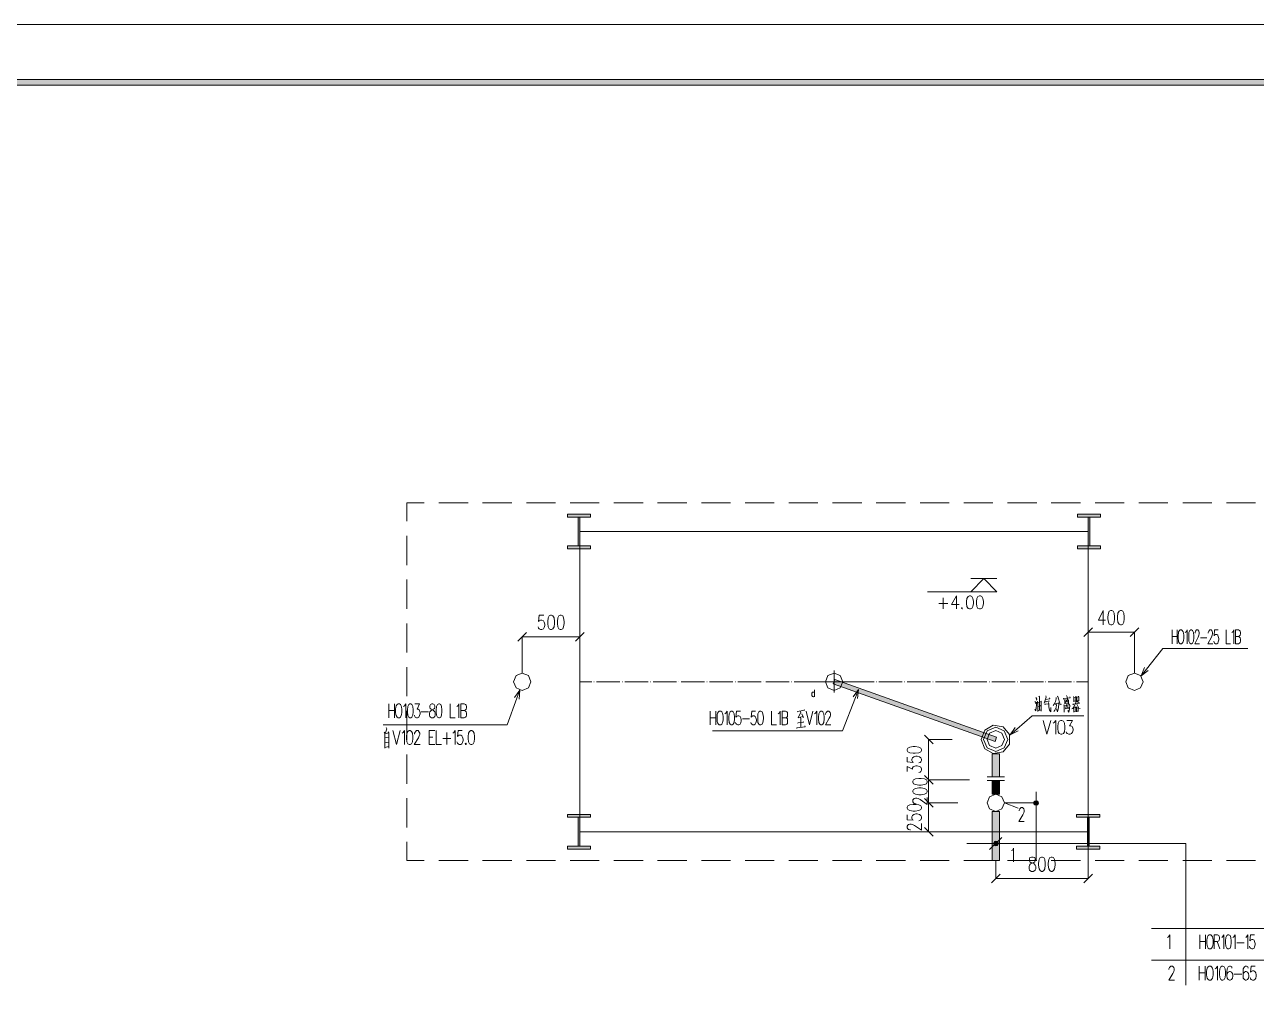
# Model space of a CAD drawing. Header units: millimetres. Extents: x 210 to 63265, y -7201 to 22496.
# Drawn here: x 44559 to 55222, y 14030 to 22496 of the extents above; entities that cross this region are included whole.
import ezdxf

# ---------------------------------------------------------------- set-up
doc = ezdxf.new("R2010")
doc.units = ezdxf.units.MM

msp = doc.modelspace()

# ---------------------------------------------------------------- hatches: boundary and pattern name
h = msp.add_hatch(color=0)
h.dxf.hatch_style = 2
h.paths.add_polyline_path([(62790, 22021), (62740, 21971), (22494, 21971), (22444, 22021)])
h = msp.add_hatch(color=0)
h.dxf.hatch_style = 2
h.paths.add_polyline_path([(49259, 18232), (49259, 18257), (49459, 18257), (49459, 18232)])
h = msp.add_hatch(color=0)
h.dxf.hatch_style = 2
h.paths.add_polyline_path([(53674, 18232), (53674, 18257), (53874, 18257), (53874, 18232)])
h = msp.add_hatch(color=0)
h.dxf.hatch_style = 2
h.paths.add_polyline_path([(49366, 18232), (49366, 17982), (49351, 17982), (49351, 18232)])
h = msp.add_hatch(color=0)
h.dxf.hatch_style = 2
h.paths.add_polyline_path([(53781, 18232), (53781, 17982), (53766, 17982), (53766, 18232)])
h = msp.add_hatch(color=0)
h.dxf.hatch_style = 2
h.paths.add_polyline_path([(49259, 17982), (49259, 17957), (49459, 17957), (49459, 17982)])
h = msp.add_hatch(color=0)
h.dxf.hatch_style = 2
h.paths.add_polyline_path([(53674, 17982), (53674, 17957), (53874, 17957), (53874, 17982)])
h = msp.add_hatch(color=0)
h.dxf.hatch_style = 2
h.paths.add_polyline_path([(51559, 16789), (51573, 16826), (52973, 16326), (52960, 16289)])
h = msp.add_hatch(color=0)
h.dxf.hatch_style = 2
h.paths.add_polyline_path([(52934, 16183), (52999, 16183), (52999, 15983), (52934, 15983)])
h = msp.add_hatch(color=0)
h.dxf.hatch_style = 2
h.paths.add_polyline_path([(52934, 15952), (52999, 15952), (52999, 15832), (52934, 15832)])
h = msp.add_hatch(color=0)
h.dxf.hatch_style = 2
h.paths.add_polyline_path([(52934, 15683), (52999, 15683), (52999, 15258), (52934, 15258)])
h = msp.add_hatch(color=0)
h.dxf.hatch_style = 2
h.paths.add_polyline_path([(53297, 15750), (53297, 15763), (53296, 15762)])
h = msp.add_hatch(color=0)
h.dxf.hatch_style = 2
h.paths.add_polyline_path([(53303, 15741), (53303, 15773), (53297, 15763)])
h = msp.add_hatch(color=0)
h.dxf.hatch_style = 2
h.paths.add_polyline_path([(53297, 15750), (53303, 15741), (53297, 15763)])
h = msp.add_hatch(color=0)
h.dxf.hatch_style = 2
h.paths.add_polyline_path([(53303, 15741), (53304, 15740), (53303, 15773)])
h = msp.add_hatch(color=0)
h.dxf.hatch_style = 2
h.paths.add_polyline_path([(53304, 15740), (53304, 15773), (53303, 15773)])
h = msp.add_hatch(color=0)
h.dxf.hatch_style = 2
h.paths.add_polyline_path([(53315, 15756), (53315, 15776), (53304, 15773)])
h = msp.add_hatch(color=0)
h.dxf.hatch_style = 2
h.paths.add_polyline_path([(53304, 15740), (53315, 15756), (53304, 15773)])
h = msp.add_hatch(color=0)
h.dxf.hatch_style = 2
h.paths.add_polyline_path([(53315, 15737), (53315, 15756), (53304, 15740)])
h = msp.add_hatch(color=0)
h.dxf.hatch_style = 2
h.paths.add_polyline_path([(53315, 15756), (53326, 15773), (53315, 15776)])
h = msp.add_hatch(color=0)
h.dxf.hatch_style = 2
h.paths.add_polyline_path([(53326, 15740), (53326, 15773), (53315, 15756)])
h = msp.add_hatch(color=0)
h.dxf.hatch_style = 2
h.paths.add_polyline_path([(53315, 15737), (53326, 15740), (53315, 15756)])
h = msp.add_hatch(color=0)
h.dxf.hatch_style = 2
h.paths.add_polyline_path([(53326, 15740), (53327, 15740), (53326, 15773)])
h = msp.add_hatch(color=0)
h.dxf.hatch_style = 2
h.paths.add_polyline_path([(53327, 15740), (53327, 15772), (53326, 15773)])
h = msp.add_hatch(color=0)
h.dxf.hatch_style = 2
h.paths.add_polyline_path([(53327, 15740), (53334, 15750), (53327, 15772)])
h = msp.add_hatch(color=0)
h.dxf.hatch_style = 2
h.paths.add_polyline_path([(53334, 15750), (53334, 15763), (53327, 15772)])
h = msp.add_hatch(color=0)
h.dxf.hatch_style = 2
h.paths.add_polyline_path([(53334, 15750), (53334, 15751), (53334, 15763)])
h = msp.add_hatch(color=0)
h.dxf.hatch_style = 2
h.paths.add_polyline_path([(49259, 15633), (49259, 15657), (49459, 15657), (49459, 15633)])
h = msp.add_hatch(color=0)
h.dxf.hatch_style = 2
h.paths.add_polyline_path([(49366, 15633), (49366, 15383), (49351, 15383), (49351, 15633)])
h = msp.add_hatch(color=0)
h.dxf.hatch_style = 2
h.paths.add_polyline_path([(53666, 15633), (53666, 15657), (53866, 15657), (53866, 15633)])
h = msp.add_hatch(color=0)
h.dxf.hatch_style = 2
h.paths.add_polyline_path([(53774, 15633), (53774, 15383), (53759, 15383), (53759, 15633)])
h = msp.add_hatch(color=0)
h.dxf.hatch_style = 2
h.paths.add_polyline_path([(49259, 15383), (49259, 15357), (49459, 15357), (49459, 15383)])
h = msp.add_hatch(color=0)
h.dxf.hatch_style = 2
h.paths.add_polyline_path([(52956, 15390), (52956, 15422), (52949, 15412)])
h = msp.add_hatch(color=0)
h.dxf.hatch_style = 2
h.paths.add_polyline_path([(52949, 15399), (52949, 15412), (52949, 15411)])
h = msp.add_hatch(color=0)
h.dxf.hatch_style = 2
h.paths.add_polyline_path([(52949, 15399), (52956, 15390), (52949, 15412)])
h = msp.add_hatch(color=0)
h.dxf.hatch_style = 2
h.paths.add_polyline_path([(52956, 15390), (52957, 15389), (52956, 15422)])
h = msp.add_hatch(color=0)
h.dxf.hatch_style = 2
h.paths.add_polyline_path([(52957, 15389), (52957, 15422), (52956, 15422)])
h = msp.add_hatch(color=0)
h.dxf.hatch_style = 2
h.paths.add_polyline_path([(52968, 15406), (52968, 15426), (52957, 15422)])
h = msp.add_hatch(color=0)
h.dxf.hatch_style = 2
h.paths.add_polyline_path([(52957, 15389), (52968, 15406), (52957, 15422)])
h = msp.add_hatch(color=0)
h.dxf.hatch_style = 2
h.paths.add_polyline_path([(52968, 15386), (52968, 15406), (52957, 15389)])
h = msp.add_hatch(color=0)
h.dxf.hatch_style = 2
h.paths.add_polyline_path([(52968, 15406), (52979, 15422), (52968, 15426)])
h = msp.add_hatch(color=0)
h.dxf.hatch_style = 2
h.paths.add_polyline_path([(52979, 15389), (52979, 15422), (52968, 15406)])
h = msp.add_hatch(color=0)
h.dxf.hatch_style = 2
h.paths.add_polyline_path([(52968, 15386), (52979, 15389), (52968, 15406)])
h = msp.add_hatch(color=0)
h.dxf.hatch_style = 2
h.paths.add_polyline_path([(52979, 15389), (52980, 15390), (52979, 15422)])
h = msp.add_hatch(color=0)
h.dxf.hatch_style = 2
h.paths.add_polyline_path([(52980, 15390), (52980, 15421), (52979, 15422)])
h = msp.add_hatch(color=0)
h.dxf.hatch_style = 2
h.paths.add_polyline_path([(52980, 15390), (52987, 15399), (52980, 15421)])
h = msp.add_hatch(color=0)
h.dxf.hatch_style = 2
h.paths.add_polyline_path([(52987, 15399), (52987, 15413), (52980, 15421)])
h = msp.add_hatch(color=0)
h.dxf.hatch_style = 2
h.paths.add_polyline_path([(52987, 15399), (52987, 15400), (52987, 15413)])
h = msp.add_hatch(color=0)
h.dxf.hatch_style = 2
h.paths.add_polyline_path([(53666, 15383), (53666, 15357), (53866, 15357), (53866, 15383)])

# ---------------------------------------------------------------- linework, layer by layer
at = {"color": 0, "lineweight": 0}
for points in [[(21219, -7201), (21219, 22496), (63265, 22496), (63265, -7201)], [(62790, 22021), (62740, 21971), (22494, 21971), (22444, 22021)], [(49259, 18232), (49259, 18257), (49459, 18257), (49459, 18232)], [(53674, 18232), (53674, 18257), (53874, 18257), (53874, 18232)], [(49366, 18232), (49366, 17982), (49351, 17982), (49351, 18232)], [(53781, 18232), (53781, 17982), (53766, 17982), (53766, 18232)], [(53766, 18107), (49366, 18107), (49366, 15508), (53766, 15508)], [(49259, 17982), (49259, 17957), (49459, 17957), (49459, 17982)], [(53674, 17982), (53674, 17957), (53874, 17957), (53874, 17982)], [(52739, 17549), (52726, 17544), (52717, 17528), (52713, 17501), (52713, 17485), (52717, 17458), (52726, 17442), (52739, 17437), (52747, 17437), (52760, 17442), (52768, 17458), (52773, 17485), (52773, 17501), (52768, 17528), (52760, 17544), (52747, 17549)], [(52824, 17549), (52811, 17544), (52803, 17528), (52799, 17501), (52799, 17485), (52803, 17458), (52811, 17442), (52824, 17437), (52833, 17437), (52846, 17442), (52854, 17458), (52859, 17485), (52859, 17501), (52854, 17528), (52846, 17544), (52833, 17549)], [(49112, 17383), (49100, 17377), (49091, 17359), (49087, 17329), (49087, 17311), (49091, 17282), (49100, 17264), (49112, 17258), (49121, 17258), (49133, 17264), (49142, 17282), (49146, 17311), (49146, 17329), (49142, 17359), (49133, 17377), (49121, 17383)], [(49196, 17383), (49183, 17377), (49175, 17359), (49171, 17329), (49171, 17311), (49175, 17282), (49183, 17264), (49196, 17258), (49204, 17258), (49217, 17264), (49225, 17282), (49229, 17311), (49229, 17329), (49225, 17359), (49217, 17377), (49204, 17383)], [(53962, 17423), (53949, 17417), (53941, 17399), (53937, 17369), (53937, 17352), (53941, 17322), (53949, 17304), (53962, 17298), (53970, 17298), (53983, 17304), (53991, 17322), (53995, 17352), (53995, 17369), (53991, 17399), (53983, 17417), (53970, 17423)], [(54045, 17423), (54033, 17417), (54024, 17399), (54020, 17369), (54020, 17352), (54024, 17322), (54033, 17304), (54045, 17298), (54054, 17298), (54066, 17304), (54074, 17322), (54078, 17352), (54078, 17369), (54074, 17399), (54066, 17417), (54054, 17423)], [(54545, 17181), (54545, 17210), (54547, 17227), (54549, 17238), (54556, 17249), (54563, 17255), (54575, 17255), (54581, 17249), (54588, 17238), (54590, 17227), (54593, 17210), (54593, 17181), (54590, 17164), (54588, 17152), (54581, 17141), (54575, 17135), (54563, 17135), (54556, 17141), (54549, 17152), (54547, 17164)], [(54636, 17187), (54636, 17204), (54638, 17232), (54645, 17249), (54655, 17255), (54661, 17255), (54670, 17249), (54677, 17232), (54680, 17204), (54680, 17187), (54677, 17158), (54670, 17141), (54661, 17135), (54655, 17135), (54645, 17141), (54638, 17158)], [(48791, 16807), (48813, 16860), (48866, 16882), (48920, 16860), (48942, 16807), (48920, 16754), (48866, 16732), (48813, 16754)], [(51491, 16807), (51513, 16861), (51566, 16882), (51619, 16861), (51641, 16807), (51619, 16754), (51566, 16732), (51513, 16754)], [(54091, 16807), (54113, 16861), (54166, 16882), (54219, 16861), (54241, 16807), (54219, 16754), (54166, 16732), (54113, 16754)], [(54091, 16807), (54113, 16861), (54166, 16882), (54219, 16861), (54241, 16807), (54219, 16754), (54166, 16732), (54113, 16754)], [(51559, 16789), (51573, 16826), (52973, 16326), (52960, 16289)], [(53356, 16639), (53360, 16634)], [(47771, 16541), (47771, 16570), (47774, 16587), (47776, 16598), (47784, 16610), (47792, 16615), (47805, 16615), (47812, 16610), (47820, 16598), (47822, 16587), (47825, 16570), (47825, 16541), (47822, 16524), (47820, 16513), (47812, 16501), (47805, 16495), (47792, 16495), (47784, 16501), (47776, 16513), (47774, 16524)], [(47874, 16547), (47874, 16564), (47876, 16593), (47884, 16610), (47895, 16615), (47902, 16615), (47912, 16610), (47920, 16593), (47923, 16564), (47923, 16547), (47920, 16518), (47912, 16501), (47902, 16495), (47895, 16495), (47884, 16501), (47876, 16518)], [(48064, 16518), (48067, 16507), (48072, 16501), (48082, 16495), (48095, 16495), (48105, 16501), (48110, 16507), (48113, 16518), (48113, 16535), (48110, 16547), (48100, 16558), (48077, 16570), (48069, 16575), (48067, 16587), (48067, 16598), (48072, 16610), (48085, 16615), (48092, 16615), (48105, 16610), (48110, 16598), (48110, 16587), (48108, 16575), (48100, 16570), (48077, 16558), (48067, 16547), (48064, 16535)], [(48123, 16547), (48123, 16564), (48126, 16593), (48134, 16610), (48144, 16615), (48152, 16615), (48162, 16610), (48169, 16593), (48172, 16564), (48172, 16547), (48169, 16518), (48162, 16501), (48152, 16495), (48144, 16495), (48134, 16501), (48126, 16518)], [(50553, 16478), (50553, 16507), (50555, 16524), (50558, 16535), (50565, 16547), (50573, 16552), (50586, 16552), (50594, 16547), (50601, 16535), (50604, 16524), (50607, 16507), (50607, 16478), (50604, 16461), (50601, 16450), (50594, 16438), (50586, 16432), (50573, 16432), (50565, 16438), (50558, 16450), (50555, 16461)], [(50655, 16484), (50655, 16501), (50658, 16530), (50666, 16547), (50676, 16552), (50684, 16552), (50694, 16547), (50702, 16530), (50704, 16501), (50704, 16484), (50702, 16455), (50694, 16438), (50684, 16432), (50676, 16432), (50666, 16438), (50658, 16455)], [(50905, 16484), (50905, 16501), (50907, 16530), (50915, 16547), (50925, 16552), (50933, 16552), (50943, 16547), (50951, 16530), (50954, 16501), (50954, 16484), (50951, 16455), (50943, 16438), (50933, 16432), (50925, 16432), (50915, 16438), (50907, 16455)], [(51432, 16484), (51432, 16501), (51434, 16530), (51442, 16547), (51452, 16552), (51460, 16552), (51470, 16547), (51478, 16530), (51481, 16501), (51481, 16484), (51478, 16455), (51470, 16438), (51460, 16432), (51452, 16432), (51442, 16438), (51434, 16455)], [(52841, 16307), (52870, 16388), (52944, 16431), (53029, 16416), (53084, 16350), (53084, 16265), (53029, 16199), (52944, 16184), (52870, 16227)], [(53503, 16403), (53503, 16420), (53507, 16449), (53516, 16466), (53529, 16472), (53538, 16472), (53551, 16466), (53560, 16449), (53563, 16420), (53563, 16403), (53560, 16374), (53551, 16357), (53538, 16352), (53529, 16352), (53516, 16357), (53507, 16374)], [(47865, 16314), (47865, 16332), (47868, 16360), (47876, 16377), (47888, 16383), (47896, 16383), (47908, 16377), (47917, 16360), (47919, 16332), (47919, 16314), (47917, 16286), (47908, 16269), (47896, 16263), (47888, 16263), (47876, 16269), (47868, 16286)], [(48399, 16314), (48399, 16332), (48402, 16360), (48411, 16377), (48422, 16383), (48431, 16383), (48442, 16377), (48451, 16360), (48454, 16332), (48454, 16314), (48451, 16286), (48442, 16269), (48431, 16263), (48422, 16263), (48411, 16269), (48402, 16286)], [(52861, 16307), (52892, 16382), (52966, 16412), (53040, 16382), (53071, 16307), (53040, 16233), (52966, 16203), (52892, 16233)], [(52891, 16307), (52913, 16361), (52966, 16383), (53019, 16361), (53041, 16307), (53019, 16254), (52966, 16232), (52913, 16254)], [(48374, 16269), (48375, 16264), (48378, 16263), (48380, 16264), (48382, 16269), (48380, 16273), (48378, 16274), (48375, 16273)], [(52198, 16212), (52204, 16199), (52222, 16191), (52251, 16187), (52269, 16187), (52299, 16191), (52317, 16199), (52323, 16212), (52323, 16220), (52317, 16232), (52299, 16241), (52269, 16245), (52251, 16245), (52222, 16241), (52204, 16232), (52198, 16220)], [(52934, 16183), (52999, 16183), (52999, 15983), (52934, 15983)], [(52248, 15937), (52254, 15924), (52272, 15916), (52301, 15912), (52319, 15912), (52349, 15916), (52367, 15924), (52373, 15937), (52373, 15945), (52367, 15957), (52349, 15966), (52319, 15970), (52301, 15970), (52272, 15966), (52254, 15957), (52248, 15945)], [(52934, 15952), (52999, 15952), (52999, 15832), (52934, 15832)], [(52248, 15853), (52254, 15841), (52272, 15832), (52301, 15828), (52319, 15828), (52349, 15832), (52367, 15841), (52373, 15853), (52373, 15862), (52367, 15874), (52349, 15883), (52319, 15887), (52301, 15887), (52272, 15883), (52254, 15874), (52248, 15862)], [(52891, 15757), (52913, 15811), (52966, 15832), (53019, 15811), (53041, 15757), (53019, 15705), (52966, 15683), (52913, 15705)], [(52198, 15712), (52204, 15699), (52222, 15691), (52251, 15687), (52269, 15687), (52299, 15691), (52317, 15699), (52323, 15712), (52323, 15720), (52317, 15733), (52299, 15741), (52269, 15745), (52251, 15745), (52222, 15741), (52204, 15733), (52198, 15720)], [(52934, 15683), (52999, 15683), (52999, 15258), (52934, 15258)], [(53295, 15756), (53301, 15771), (53315, 15776), (53329, 15771), (53335, 15756), (53329, 15742), (53315, 15737), (53301, 15742)], [(53297, 15750), (53297, 15763), (53296, 15762)], [(53303, 15741), (53303, 15773), (53297, 15763)], [(53297, 15750), (53303, 15741), (53297, 15763)], [(53303, 15741), (53304, 15740), (53303, 15773)], [(53304, 15740), (53304, 15773), (53303, 15773)], [(53315, 15756), (53315, 15776), (53304, 15773)], [(53304, 15740), (53315, 15756), (53304, 15773)], [(53315, 15737), (53315, 15756), (53304, 15740)], [(53315, 15756), (53326, 15773), (53315, 15776)], [(53326, 15740), (53326, 15773), (53315, 15756)], [(53315, 15737), (53326, 15740), (53315, 15756)], [(53326, 15740), (53327, 15740), (53326, 15773)], [(53327, 15740), (53327, 15772), (53326, 15773)], [(53327, 15740), (53334, 15750), (53327, 15772)], [(53334, 15750), (53334, 15763), (53327, 15772)], [(53334, 15750), (53334, 15751), (53334, 15763)], [(49259, 15633), (49259, 15657), (49459, 15657), (49459, 15633)], [(49366, 15633), (49366, 15383), (49351, 15383), (49351, 15633)], [(53666, 15633), (53666, 15657), (53866, 15657), (53866, 15633)], [(53774, 15633), (53774, 15383), (53759, 15383), (53759, 15633)], [(49259, 15383), (49259, 15357), (49459, 15357), (49459, 15383)], [(52948, 15406), (52954, 15420), (52968, 15426), (52982, 15420), (52988, 15406), (52982, 15391), (52968, 15386), (52954, 15391)], [(52956, 15390), (52956, 15422), (52949, 15412)], [(52949, 15399), (52949, 15412), (52949, 15411)], [(52949, 15399), (52956, 15390), (52949, 15412)], [(52956, 15390), (52957, 15389), (52956, 15422)], [(52957, 15389), (52957, 15422), (52956, 15422)], [(52968, 15406), (52968, 15426), (52957, 15422)], [(52957, 15389), (52968, 15406), (52957, 15422)], [(52968, 15386), (52968, 15406), (52957, 15389)], [(52968, 15406), (52979, 15422), (52968, 15426)], [(52979, 15389), (52979, 15422), (52968, 15406)], [(52968, 15386), (52979, 15389), (52968, 15406)], [(52979, 15389), (52980, 15390), (52979, 15422)], [(52980, 15390), (52980, 15421), (52979, 15422)], [(52980, 15390), (52987, 15399), (52980, 15421)], [(52987, 15399), (52987, 15413), (52980, 15421)], [(52987, 15399), (52987, 15400), (52987, 15413)], [(53666, 15383), (53666, 15357), (53866, 15357), (53866, 15383)], [(53275, 15289), (53262, 15284), (53258, 15272), (53258, 15260), (53262, 15248), (53270, 15242), (53287, 15236), (53299, 15230), (53308, 15218), (53312, 15206), (53312, 15188), (53308, 15176), (53304, 15171), (53291, 15164), (53275, 15164), (53262, 15171), (53258, 15176), (53254, 15188), (53254, 15206), (53258, 15218), (53266, 15230), (53279, 15236), (53295, 15242), (53304, 15248), (53308, 15260), (53308, 15272), (53304, 15284), (53291, 15289)], [(53362, 15289), (53350, 15284), (53341, 15266), (53337, 15236), (53337, 15218), (53341, 15188), (53350, 15171), (53362, 15164), (53370, 15164), (53383, 15171), (53391, 15188), (53395, 15218), (53395, 15236), (53391, 15266), (53383, 15284), (53370, 15289)], [(53445, 15289), (53433, 15284), (53424, 15266), (53420, 15236), (53420, 15218), (53424, 15188), (53433, 15171), (53445, 15164), (53454, 15164), (53466, 15171), (53474, 15188), (53479, 15218), (53479, 15236), (53474, 15266), (53466, 15284), (53454, 15289)], [(54793, 14541), (54793, 14569), (54796, 14586), (54798, 14598), (54806, 14609), (54814, 14615), (54827, 14615), (54834, 14609), (54842, 14598), (54845, 14586), (54847, 14569), (54847, 14541), (54845, 14523), (54842, 14512), (54834, 14501), (54827, 14495), (54814, 14495), (54806, 14501), (54798, 14512), (54796, 14523)], [(54955, 14546), (54955, 14564), (54958, 14592), (54966, 14609), (54976, 14615), (54984, 14615), (54994, 14609), (55002, 14592), (55004, 14564), (55004, 14546), (55002, 14518), (54994, 14501), (54984, 14495), (54976, 14495), (54966, 14501), (54958, 14518)], [(54790, 14269), (54790, 14298), (54793, 14315), (54796, 14326), (54804, 14337), (54812, 14343), (54827, 14343), (54835, 14337), (54843, 14326), (54846, 14315), (54849, 14298), (54849, 14269), (54846, 14252), (54843, 14240), (54835, 14229), (54827, 14223), (54812, 14223), (54804, 14229), (54796, 14240), (54793, 14252)], [(54902, 14275), (54902, 14292), (54905, 14320), (54913, 14337), (54924, 14343), (54933, 14343), (54944, 14337), (54953, 14320), (54955, 14292), (54955, 14275), (54953, 14246), (54944, 14229), (54933, 14223), (54924, 14223), (54913, 14229), (54905, 14246)]]:
    msp.add_lwpolyline(points, close=True, dxfattribs=at)
for points in [[(47867, 18196), (47867, 18357)], [(47867, 18357), (48019, 18357)], [(48145, 18357), (48398, 18357)], [(48524, 18357), (48776, 18357)], [(48903, 18357), (49155, 18357)], [(49281, 18357), (49534, 18357)], [(49660, 18357), (49913, 18357)], [(50039, 18357), (50291, 18357)], [(50418, 18357), (50670, 18357)], [(50796, 18357), (51049, 18357)], [(51175, 18357), (51427, 18357)], [(51554, 18357), (51806, 18357)], [(51932, 18357), (52185, 18357)], [(52311, 18357), (52564, 18357)], [(52690, 18357), (52942, 18357)], [(53069, 18357), (53321, 18357)], [(53447, 18357), (53700, 18357)], [(53826, 18357), (54078, 18357)], [(54205, 18357), (54457, 18357)], [(54584, 18357), (54836, 18357)], [(54962, 18357), (55215, 18357)], [(47867, 17817), (47867, 18070)], [(47867, 17439), (47867, 17691)], [(52862, 17699), (52750, 17586)], [(52975, 17699), (52750, 17699)], [(52862, 17699), (52975, 17586)], [(52975, 17586), (52375, 17586)], [(52511, 17534), (52511, 17437)], [(52627, 17549), (52584, 17474), (52649, 17474)], [(52627, 17549), (52627, 17437)], [(49054, 17383), (49012, 17383), (49008, 17329), (49012, 17335), (49025, 17341), (49037, 17341), (49050, 17335), (49058, 17323), (49062, 17305), (49062, 17294), (49058, 17276), (49050, 17264), (49037, 17258), (49025, 17258), (49012, 17264), (49008, 17270), (49004, 17282)], [(52473, 17485), (52550, 17485)], [(52674, 17448), (52670, 17442), (52674, 17437), (52678, 17442)], [(53895, 17423), (53854, 17340), (53916, 17340)], [(53895, 17423), (53895, 17298)], [(47867, 17060), (47867, 17312)], [(48904, 17233), (48829, 17158)], [(48866, 16884), (48866, 17196)], [(49366, 17195), (48866, 17195)], [(49329, 17158), (49404, 17233)], [(49366, 17006), (49366, 17196)], [(53804, 17273), (53729, 17198)], [(53766, 16809), (53766, 17237)], [(53766, 17236), (54166, 17236)], [(54129, 17198), (54204, 17273)], [(54166, 16884), (54166, 17237)], [(54492, 17135), (54492, 17255)], [(54492, 17198), (54536, 17198)], [(54536, 17255), (54536, 17135)], [(54607, 17232), (54613, 17238), (54623, 17255), (54623, 17135)], [(54691, 17227), (54691, 17232), (54696, 17244), (54705, 17255), (54716, 17255), (54725, 17244), (54728, 17232), (54728, 17221), (54725, 17210), (54719, 17192), (54689, 17135), (54730, 17135)], [(54739, 17187), (54794, 17187)], [(54805, 17227), (54805, 17232), (54810, 17244), (54819, 17255), (54831, 17255), (54840, 17244), (54842, 17232), (54842, 17221), (54840, 17210), (54833, 17192), (54803, 17135), (54844, 17135)], [(54890, 17255), (54860, 17255), (54856, 17204), (54860, 17210), (54869, 17215), (54879, 17215), (54888, 17210), (54892, 17198), (54897, 17181), (54897, 17169), (54892, 17152), (54888, 17141), (54879, 17135), (54869, 17135), (54860, 17141), (54856, 17147), (54853, 17158)], [(54961, 17255), (54961, 17135), (54997, 17135)], [(55011, 17232), (55018, 17238), (55027, 17255), (55027, 17135)], [(55041, 17135), (55041, 17255), (55068, 17255), (55077, 17249), (55082, 17244), (55084, 17232), (55084, 17221), (55082, 17210), (55077, 17204), (55068, 17198), (55041, 17198)], [(55068, 17198), (55077, 17192), (55082, 17187), (55084, 17175), (55084, 17158), (55082, 17147), (55077, 17141), (55068, 17135), (55041, 17135)], [(54270, 16916), (54412, 17095)], [(54412, 17095), (55148, 17095)], [(47867, 16681), (47867, 16934)], [(51566, 16712), (51566, 16903)], [(54224, 16857), (54254, 16929)], [(54224, 16857), (54270, 16916)], [(54286, 16904), (54224, 16857)], [(49366, 16807), (49468, 16807)], [(49488, 16807), (49490, 16807)], [(49510, 16807), (49712, 16807)], [(49732, 16807), (49734, 16807)], [(49754, 16807), (49956, 16807)], [(49977, 16807), (49979, 16807)], [(49999, 16807), (50201, 16807)], [(50221, 16807), (50223, 16807)], [(50243, 16807), (50445, 16807)], [(50466, 16807), (50468, 16807)], [(50488, 16807), (50690, 16807)], [(50710, 16807), (50712, 16807)], [(50732, 16807), (50934, 16807)], [(50954, 16807), (50956, 16807)], [(50976, 16807), (51178, 16807)], [(51199, 16807), (51201, 16807)], [(51221, 16807), (51423, 16807)], [(51422, 16807), (51609, 16807)], [(51443, 16807), (51445, 16807)], [(51465, 16807), (51667, 16807)], [(51578, 16807), (51765, 16807)], [(51687, 16807), (51690, 16807)], [(51710, 16807), (51912, 16807)], [(51932, 16807), (51934, 16807)], [(51954, 16807), (52156, 16807)], [(52176, 16807), (52178, 16807)], [(52199, 16807), (52400, 16807)], [(52421, 16807), (52423, 16807)], [(52443, 16807), (52645, 16807)], [(52665, 16807), (52667, 16807)], [(52687, 16807), (52889, 16807)], [(52909, 16807), (52911, 16807)], [(52932, 16807), (53134, 16807)], [(53154, 16807), (53156, 16807)], [(53176, 16807), (53378, 16807)], [(53398, 16807), (53400, 16807)], [(53421, 16807), (53622, 16807)], [(53643, 16807), (53645, 16807)], [(53665, 16807), (53766, 16807)], [(48820, 16663), (48735, 16434)], [(48801, 16670), (48847, 16734)], [(48847, 16734), (48820, 16663)], [(48847, 16734), (48839, 16656)], [(51398, 16709), (51393, 16715), (51388, 16717), (51384, 16717), (51379, 16715), (51374, 16709), (51373, 16700), (51373, 16695), (51374, 16686), (51379, 16680), (51384, 16677), (51388, 16677), (51393, 16680), (51398, 16686)], [(51398, 16737), (51398, 16677)], [(51751, 16669), (51638, 16381)], [(51732, 16676), (51779, 16739)], [(51779, 16739), (51751, 16669)], [(51779, 16739), (51770, 16662)], [(53314, 16628), (53304, 16636)], [(53312, 16669), (53321, 16657), (53319, 16648)], [(53329, 16628), (53326, 16639)], [(53340, 16681), (53344, 16675), (53345, 16558)], [(53402, 16672), (53384, 16622)], [(53434, 16659), (53398, 16653)], [(53400, 16630), (53399, 16634), (53427, 16639), (53426, 16645)], [(53402, 16672), (53400, 16684)], [(53434, 16659), (53430, 16667)], [(53490, 16659), (53484, 16636), (53471, 16613), (53462, 16600)], [(53490, 16659), (53488, 16669)], [(53499, 16681), (53504, 16678), (53523, 16610), (53536, 16612)], [(53555, 16653), (53552, 16660), (53609, 16667), (53606, 16675)], [(53565, 16646), (53562, 16651)], [(53565, 16646), (53564, 16614), (53597, 16619)], [(53588, 16652), (53571, 16627)], [(53589, 16637), (53571, 16651)], [(53585, 16676), (53577, 16687)], [(53585, 16676), (53583, 16665)], [(53588, 16652), (53587, 16660)], [(53589, 16637), (53589, 16627)], [(53597, 16643), (53594, 16653)], [(53597, 16643), (53597, 16613)], [(53642, 16672), (53640, 16678)], [(53642, 16672), (53642, 16632), (53641, 16635)], [(53657, 16673), (53642, 16669)], [(53657, 16673), (53656, 16678), (53658, 16672), (53658, 16637), (53658, 16640), (53643, 16637)], [(53660, 16628), (53660, 16640)], [(53668, 16672), (53665, 16680)], [(53683, 16675), (53667, 16672)], [(53668, 16672), (53668, 16632), (53667, 16635)], [(53683, 16675), (53681, 16681), (53684, 16674), (53684, 16640), (53684, 16642), (53668, 16641)], [(53672, 16635), (53680, 16629), (53679, 16620)], [(47712, 16495), (47712, 16615)], [(47712, 16558), (47761, 16558)], [(47761, 16615), (47761, 16495)], [(47840, 16593), (47848, 16598), (47858, 16615), (47858, 16495)], [(47867, 16303), (47867, 16555)], [(47938, 16615), (47977, 16615), (47956, 16570), (47966, 16570), (47974, 16564), (47977, 16558), (47982, 16541), (47982, 16530), (47977, 16513), (47972, 16501), (47961, 16495), (47951, 16495), (47941, 16501), (47936, 16507), (47933, 16518)], [(47992, 16547), (48054, 16547)], [(48244, 16615), (48244, 16495), (48285, 16495)], [(48301, 16593), (48308, 16598), (48319, 16615), (48319, 16495)], [(48334, 16495), (48334, 16615), (48365, 16615), (48375, 16610), (48380, 16604), (48383, 16593), (48383, 16581), (48380, 16570), (48375, 16564), (48365, 16558), (48334, 16558)], [(48365, 16558), (48375, 16552), (48380, 16547), (48383, 16535), (48383, 16518), (48380, 16507), (48375, 16501), (48365, 16495), (48334, 16495)], [(50493, 16432), (50493, 16552)], [(50542, 16552), (50542, 16432)], [(50622, 16530), (50630, 16535), (50640, 16552), (50640, 16432)], [(50756, 16552), (50722, 16552), (50717, 16501), (50722, 16507), (50732, 16512), (50743, 16512), (50753, 16507), (50758, 16495), (50763, 16478), (50763, 16467), (50758, 16450), (50753, 16438), (50743, 16432), (50732, 16432), (50722, 16438), (50717, 16444), (50714, 16455)], [(50887, 16552), (50853, 16552), (50848, 16501), (50853, 16507), (50864, 16512), (50874, 16512), (50884, 16507), (50889, 16495), (50895, 16478), (50895, 16467), (50889, 16450), (50884, 16438), (50874, 16432), (50864, 16432), (50853, 16438), (50848, 16444), (50846, 16455)], [(51026, 16552), (51026, 16432), (51067, 16432)], [(51082, 16530), (51090, 16535), (51100, 16552), (51100, 16432)], [(51116, 16432), (51116, 16552), (51146, 16552), (51157, 16547), (51162, 16541), (51164, 16530), (51164, 16518), (51162, 16507), (51157, 16501), (51146, 16495), (51116, 16495)], [(51252, 16545), (51249, 16550), (51310, 16561), (51307, 16567)], [(51279, 16542), (51256, 16493), (51295, 16507)], [(51279, 16542), (51276, 16552)], [(51299, 16504), (51286, 16529)], [(51326, 16552), (51355, 16432), (51383, 16552)], [(51398, 16530), (51406, 16535), (51416, 16552), (51416, 16432)], [(51493, 16524), (51493, 16530), (51499, 16541), (51509, 16552), (51522, 16552), (51532, 16541), (51535, 16530), (51535, 16518), (51532, 16507), (51524, 16490), (51491, 16432), (51537, 16432)], [(53312, 16554), (53305, 16568)], [(53312, 16554), (53321, 16629)], [(53314, 16628), (53313, 16615)], [(53356, 16598), (53328, 16591)], [(53360, 16634), (53360, 16552), (53360, 16562), (53329, 16555)], [(53329, 16628), (53329, 16550)], [(53360, 16634), (53330, 16625)], [(53356, 16598), (53354, 16604)], [(53391, 16612), (53425, 16616), (53423, 16628), (53425, 16612), (53424, 16588), (53432, 16561), (53444, 16545), (53443, 16584)], [(53391, 16612), (53393, 16606)], [(53490, 16613), (53493, 16606), (53489, 16584), (53478, 16559), (53468, 16550)], [(53484, 16610), (53480, 16616), (53509, 16620), (53506, 16628), (53512, 16615), (53510, 16584), (53501, 16547), (53491, 16571)], [(53558, 16596), (53555, 16608)], [(53558, 16596), (53558, 16544), (53557, 16549)], [(53560, 16598), (53604, 16606), (53602, 16614), (53606, 16603), (53604, 16571), (53599, 16543), (53590, 16558)], [(53580, 16610), (53569, 16573), (53591, 16581)], [(53580, 16610), (53578, 16617)], [(53586, 16593), (53592, 16584), (53592, 16571)], [(53660, 16628), (53645, 16593), (53634, 16576), (53625, 16571)], [(53638, 16606), (53634, 16612), (53690, 16620), (53687, 16627)], [(53656, 16583), (53641, 16580)], [(53641, 16544), (53641, 16582)], [(53656, 16583), (53655, 16589), (53659, 16578), (53658, 16548), (53658, 16551), (53642, 16550)], [(53666, 16580), (53664, 16589)], [(53666, 16580), (53666, 16545), (53664, 16551)], [(53666, 16578), (53680, 16582), (53678, 16588), (53680, 16580), (53680, 16548), (53680, 16552), (53666, 16551)], [(53668, 16613), (53686, 16577), (53697, 16575)], [(48735, 16434), (47663, 16434)], [(50493, 16495), (50542, 16495)], [(50774, 16484), (50835, 16484)], [(51146, 16495), (51157, 16490), (51162, 16484), (51164, 16473), (51164, 16455), (51162, 16444), (51157, 16438), (51146, 16432), (51116, 16432)], [(51244, 16407), (51317, 16415), (51313, 16425)], [(51256, 16448), (51254, 16451), (51301, 16457), (51298, 16463)], [(51279, 16487), (51275, 16496)], [(51279, 16487), (51279, 16410)], [(51299, 16504), (51299, 16493)], [(53147, 16396), (53280, 16512)], [(53728, 16512), (53280, 16512)], [(53375, 16472), (53409, 16352), (53444, 16472)], [(53463, 16449), (53472, 16454), (53485, 16472), (53485, 16352)], [(53582, 16472), (53629, 16472), (53604, 16426), (53617, 16426), (53626, 16420), (53629, 16414), (53635, 16397), (53635, 16386), (53629, 16369), (53623, 16357), (53610, 16352), (53598, 16352), (53585, 16357), (53579, 16363), (53576, 16374)], [(47677, 16361), (47672, 16371)], [(47712, 16365), (47677, 16355)], [(47677, 16361), (47677, 16232)], [(47677, 16321), (47713, 16327)], [(47689, 16410), (47696, 16399), (47684, 16365)], [(47712, 16365), (47707, 16374)], [(47712, 16365), (47712, 16232)], [(47748, 16383), (47779, 16263), (47811, 16383)], [(47828, 16360), (47837, 16366), (47848, 16383), (47848, 16263)], [(47934, 16354), (47934, 16360), (47939, 16371), (47951, 16383), (47965, 16383), (47976, 16371), (47979, 16360), (47979, 16349), (47976, 16337), (47968, 16320), (47931, 16263), (47982, 16263)], [(48062, 16263), (48062, 16383), (48111, 16383)], [(48062, 16326), (48094, 16326)], [(48122, 16383), (48122, 16263), (48168, 16263)], [(48179, 16314), (48248, 16314)], [(48214, 16366), (48214, 16263)], [(48265, 16360), (48274, 16366), (48285, 16383), (48285, 16263)], [(48348, 16383), (48311, 16383), (48305, 16332), (48311, 16337), (48322, 16343), (48334, 16343), (48345, 16337), (48351, 16326), (48356, 16309), (48356, 16297), (48351, 16280), (48345, 16269), (48334, 16263), (48322, 16263), (48311, 16269), (48305, 16274), (48302, 16286)], [(51638, 16381), (50513, 16381)], [(51244, 16407), (51245, 16402)], [(52423, 16270), (52348, 16345)], [(53090, 16347), (53134, 16411)], [(53090, 16347), (53147, 16396)], [(53160, 16381), (53090, 16347)], [(47713, 16284), (47677, 16278)], [(47677, 16237), (47712, 16245)], [(48062, 16263), (48111, 16263)], [(52589, 16307), (52384, 16307)], [(52385, 16307), (52385, 15957)], [(47867, 15924), (47867, 16176)], [(52198, 16153), (52198, 16112), (52251, 16108), (52245, 16112), (52239, 16124), (52239, 16137), (52245, 16149), (52257, 16157), (52275, 16162), (52287, 16162), (52305, 16157), (52317, 16149), (52323, 16137), (52323, 16124), (52317, 16112), (52311, 16108), (52299, 16103)], [(52198, 16028), (52198, 16074), (52245, 16049), (52245, 16062), (52251, 16070), (52257, 16074), (52275, 16078), (52287, 16078), (52305, 16074), (52317, 16066), (52323, 16053), (52323, 16041), (52317, 16028), (52311, 16024), (52299, 16020)], [(52423, 15920), (52348, 15995)], [(52348, 15995), (52423, 15920)], [(52739, 15957), (52384, 15957)], [(52595, 15957), (52384, 15957)], [(52385, 15957), (52385, 15757)], [(53041, 15983), (52891, 15983)], [(53041, 15952), (52891, 15952)], [(47867, 15545), (47867, 15798)], [(52278, 15749), (52272, 15749), (52260, 15753), (52254, 15757), (52248, 15766), (52248, 15783), (52254, 15791), (52260, 15795), (52272, 15799), (52283, 15799), (52295, 15795), (52313, 15787), (52373, 15745), (52373, 15803)], [(52348, 15795), (52423, 15720)], [(52423, 15720), (52348, 15795)], [(53315, 15854), (53315, 15258)], [(52639, 15757), (52384, 15757)], [(52510, 15757), (52384, 15757)], [(52385, 15757), (52385, 15508)], [(53041, 15757), (53315, 15757)], [(53041, 15757), (53160, 15712)], [(53170, 15689), (53170, 15694), (53175, 15706), (53185, 15717), (53198, 15717), (53208, 15706), (53211, 15694), (53211, 15683), (53208, 15671), (53200, 15654), (53167, 15597), (53213, 15597)], [(53766, 15697), (53766, 15101)], [(52198, 15653), (52198, 15612), (52251, 15608), (52245, 15612), (52239, 15624), (52239, 15637), (52245, 15649), (52257, 15657), (52275, 15662), (52287, 15662), (52305, 15657), (52317, 15649), (52323, 15637), (52323, 15624), (52317, 15612), (52311, 15608), (52299, 15603)], [(52228, 15524), (52222, 15524), (52210, 15528), (52204, 15533), (52198, 15541), (52198, 15557), (52204, 15566), (52210, 15570), (52222, 15574), (52234, 15574), (52245, 15570), (52263, 15562), (52323, 15520), (52323, 15578)], [(52348, 15545), (52423, 15470)], [(52510, 15508), (52384, 15508)], [(47867, 15258), (47867, 15419)], [(52716, 15406), (54612, 15406)], [(53019, 15459), (52913, 15353)], [(53102, 15344), (53110, 15349), (53120, 15366), (53120, 15246)], [(54612, 15406), (54612, 14179)], [(47867, 15258), (48019, 15258)], [(48145, 15258), (48398, 15258)], [(48524, 15258), (48776, 15258)], [(48903, 15258), (49155, 15258)], [(49281, 15258), (49534, 15258)], [(49660, 15258), (49913, 15258)], [(50039, 15258), (50291, 15258)], [(50418, 15258), (50670, 15258)], [(50796, 15258), (51049, 15258)], [(51175, 15258), (51427, 15258)], [(51554, 15258), (51806, 15258)], [(51932, 15258), (52185, 15258)], [(52311, 15258), (52564, 15258)], [(52690, 15258), (52942, 15258)], [(52966, 15256), (52966, 15101)], [(53069, 15258), (53321, 15258)], [(53447, 15258), (53700, 15258)], [(53826, 15258), (54078, 15258)], [(54205, 15258), (54457, 15258)], [(54584, 15258), (54836, 15258)], [(54962, 15258), (55215, 15258)], [(53004, 15140), (52929, 15064)], [(53766, 15102), (52966, 15102)], [(53729, 15064), (53804, 15140)], [(54313, 14671), (56240, 14671)], [(54454, 14592), (54462, 14598), (54472, 14615), (54472, 14495)], [(54734, 14495), (54734, 14615)], [(54783, 14615), (54783, 14495)], [(54858, 14495), (54858, 14615), (54886, 14615), (54896, 14609), (54901, 14603), (54904, 14592), (54904, 14581), (54901, 14569), (54896, 14564), (54886, 14558), (54858, 14558)], [(54922, 14592), (54929, 14598), (54940, 14615), (54940, 14495)], [(55019, 14592), (55027, 14598), (55038, 14615), (55038, 14495)], [(55130, 14592), (55138, 14598), (55148, 14615), (55148, 14495)], [(55205, 14615), (55171, 14615), (55166, 14564), (55171, 14569), (55182, 14575), (55192, 14575), (55202, 14569), (55207, 14558), (55212, 14541), (55212, 14529), (55207, 14512), (55202, 14501), (55192, 14495), (55182, 14495), (55171, 14501), (55166, 14506), (55163, 14518)], [(54734, 14558), (54783, 14558)], [(54883, 14558), (54906, 14495)], [(55053, 14546), (55115, 14546)], [(54313, 14396), (56240, 14396)], [(54465, 14315), (54465, 14320), (54471, 14332), (54482, 14343), (54496, 14343), (54507, 14332), (54510, 14320), (54510, 14309), (54507, 14298), (54499, 14280), (54463, 14223), (54513, 14223)], [(54726, 14223), (54726, 14343)], [(54779, 14343), (54779, 14223)], [(54866, 14320), (54874, 14326), (54885, 14343), (54885, 14223)], [(54967, 14263), (54969, 14280), (54978, 14292), (54989, 14298), (54995, 14298), (55006, 14292), (55014, 14280), (55017, 14263), (55017, 14257), (55014, 14240), (55006, 14229), (54995, 14223), (54989, 14223), (54978, 14229), (54969, 14240), (54967, 14263), (54967, 14292), (54969, 14320), (54978, 14337), (54989, 14343), (54997, 14343), (55009, 14337), (55011, 14326)], [(55107, 14263), (55109, 14280), (55118, 14292), (55129, 14298), (55135, 14298), (55146, 14292), (55154, 14280), (55157, 14263), (55157, 14257), (55154, 14240), (55146, 14229), (55135, 14223), (55129, 14223), (55118, 14229), (55109, 14240), (55107, 14263), (55107, 14292), (55109, 14320), (55118, 14337), (55129, 14343), (55137, 14343), (55148, 14337), (55151, 14326)], [(55213, 14343), (55177, 14343), (55171, 14292), (55177, 14298), (55188, 14303), (55199, 14303), (55210, 14298), (55216, 14286), (55221, 14269), (55221, 14257), (55216, 14240), (55210, 14229), (55199, 14223), (55188, 14223), (55177, 14229), (55171, 14235), (55168, 14246)], [(54726, 14286), (54779, 14286)], [(55028, 14275), (55095, 14275)]]:
    msp.add_lwpolyline(points, dxfattribs=at)

doc.saveas('drawing.dxf')
